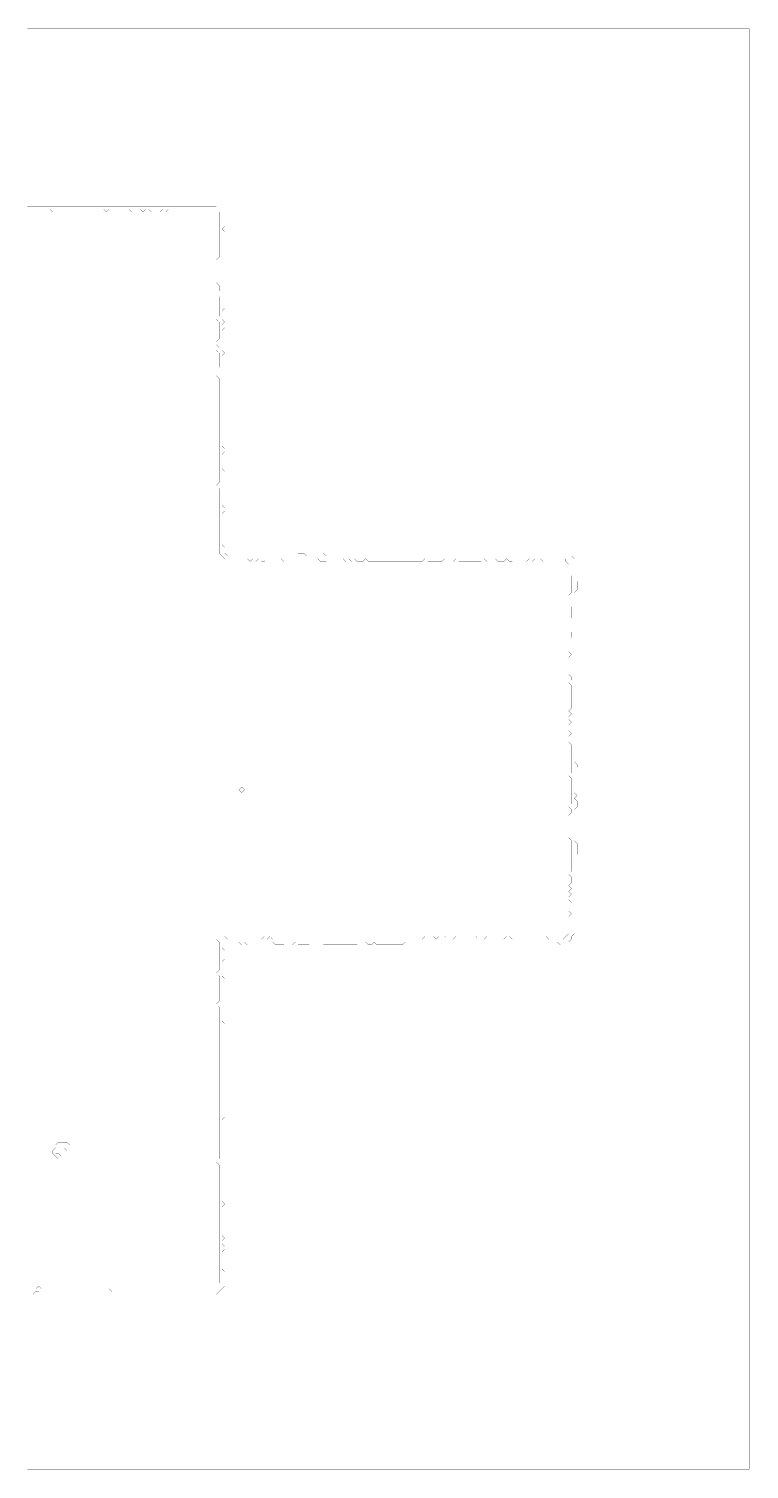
# Model space of a CAD drawing. Header units: metres. Extents: x 0 to 4912, y -4912 to 0.
# Drawn here: x 2456 to 4912, y -4912 to 0 of the extents above; entities that cross this region are included whole.
import ezdxf

# ---------------------------------------------------------------- set-up
doc = ezdxf.new("R2010")
doc.units = ezdxf.units.M
doc.layers.add('conductor', color=1, linetype='Continuous')
doc.layers.add('substrate', color=5, linetype='Continuous')

msp = doc.modelspace()

# ---------------------------------------------------------------- linework, layer by layer
at = {"layer": 'conductor', "const_width": 0.5}
msp.add_lwpolyline([(2450.9, -4296.3), (2460.5, -4296.3), (2470.1, -4296.3), (2479.7, -4296.3), (2489.3, -4286.7), (2498.9, -4296.3), (2508.6, -4296.3), (2518.2, -4296.3), (2527.8, -4296.3), (2537.4, -4296.3), (2547, -4296.3), (2556.6, -4296.3), (2566.2, -4296.3), (2575.8, -4296.3), (2585.4, -4296.3), (2595.1, -4296.3), (2604.7, -4296.3), (2614.3, -4296.3), (2623.9, -4296.3), (2633.5, -4296.3), (2643.1, -4296.3), (2652.7, -4296.3), (2662.3, -4296.3), (2671.9, -4296.3), (2681.6, -4296.3), (2691.2, -4296.3), (2700.8, -4296.3), (2710.4, -4296.3), (2720, -4296.3), (2729.6, -4296.3), (2739.2, -4305.9), (2748.8, -4296.3), (2758.5, -4296.3), (2768.1, -4296.3), (2777.7, -4296.3), (2787.3, -4296.3), (2796.9, -4296.3), (2806.5, -4296.3), (2816.1, -4296.3), (2825.7, -4296.3), (2835.3, -4296.3), (2845, -4296.3), (2854.6, -4296.3), (2864.2, -4296.3), (2873.8, -4296.3), (2883.4, -4296.3), (2893, -4296.3), (2902.6, -4296.3), (2912.2, -4296.3), (2921.8, -4296.3), (2931.5, -4296.3), (2941.1, -4296.3), (2950.7, -4296.3), (2960.3, -4296.3), (2969.9, -4296.3), (2979.5, -4296.3), (2989.1, -4296.3), (2998.7, -4296.3), (3008.3, -4296.3), (3018, -4296.3), (3027.6, -4296.3), (3037.2, -4296.3), (3046.8, -4296.3), (3056.4, -4296.3), (3066, -4296.3), (3075.6, -4296.3), (3085.2, -4296.3), (3094.8, -4296.3), (3094.8, -4286.7), (3104.5, -4277), (3104.5, -4267.4), (3104.5, -4257.8), (3104.5, -4248.2), (3104.5, -4238.6), (3104.5, -4229), (3104.5, -4219.4), (3104.5, -4209.8), (3104.5, -4200.2), (3104.5, -4190.5), (3104.5, -4180.9), (3104.5, -4171.3), (3104.5, -4161.7), (3104.5, -4152.1), (3104.5, -4142.5), (3104.5, -4132.9), (3104.5, -4123.3), (3104.5, -4113.6), (3104.5, -4104), (3104.5, -4094.4), (3104.5, -4084.8), (3104.5, -4075.2), (3104.5, -4065.6), (3104.5, -4056), (3104.5, -4046.4), (3104.5, -4036.8), (3104.5, -4027.1), (3104.5, -4017.5), (3104.5, -4007.9), (3104.5, -3998.3), (3104.5, -3988.7), (3104.5, -3979.1), (3104.5, -3969.5), (3104.5, -3959.9), (3104.5, -3950.3), (3104.5, -3940.6), (3104.5, -3931), (3104.5, -3921.4), (3104.5, -3911.8), (3104.5, -3902.2), (3104.5, -3892.6), (3104.5, -3883), (3104.5, -3873.4), (3094.8, -3863.8), (3104.5, -3854.1), (3104.5, -3844.5), (3104.5, -3834.9), (3104.5, -3825.3), (3104.5, -3815.7), (3104.5, -3806.1), (3104.5, -3796.5), (3104.5, -3786.9), (3104.5, -3777.3), (3104.5, -3767.6), (3104.5, -3758), (3104.5, -3748.4), (3104.5, -3738.8), (3104.5, -3729.2), (3104.5, -3719.6), (3104.5, -3710), (3104.5, -3700.4), (3104.5, -3690.8), (3104.5, -3681.1), (3104.5, -3671.5), (3104.5, -3661.9), (3104.5, -3652.3), (3104.5, -3642.7), (3104.5, -3633.1), (3104.5, -3623.5), (3104.5, -3613.9), (3104.5, -3604.2), (3104.5, -3594.6), (3104.5, -3585), (3104.5, -3575.4), (3104.5, -3565.8), (3104.5, -3556.2), (3104.5, -3546.6), (3104.5, -3537), (3104.5, -3527.4), (3104.5, -3517.7), (3104.5, -3508.1), (3104.5, -3498.5), (3104.5, -3488.9), (3104.5, -3479.3), (3104.5, -3469.7), (3104.5, -3460.1), (3104.5, -3450.5), (3104.5, -3440.9), (3104.5, -3431.2), (3104.5, -3421.6), (3104.5, -3412), (3104.5, -3402.4), (3104.5, -3392.8), (3104.5, -3383.2), (3104.5, -3373.6), (3104.5, -3364), (3104.5, -3354.4), (3104.5, -3344.7), (3104.5, -3335.1), (3094.8, -3325.5), (3104.5, -3315.9), (3104.5, -3306.3), (3104.5, -3296.7), (3104.5, -3287.1), (3104.5, -3277.5), (3104.5, -3267.9), (3104.5, -3258.2), (3104.5, -3248.6), (3104.5, -3239), (3104.5, -3229.4), (3094.8, -3219.8), (3104.5, -3210.2), (3104.5, -3200.6), (3104.5, -3191), (3104.5, -3181.3), (3104.5, -3171.7), (3104.5, -3162.1), (3104.5, -3152.5), (3104.5, -3142.9), (3104.5, -3133.3), (3104.5, -3123.7), (3104.5, -3114.1), (3094.8, -3104.5), (3104.5, -3094.8), (3114.1, -3094.8), (3123.7, -3094.8), (3133.3, -3104.5), (3142.9, -3104.5), (3152.5, -3104.5), (3162.1, -3104.5), (3171.7, -3104.5), (3181.3, -3104.5), (3191, -3104.5), (3200.6, -3104.5), (3210.2, -3104.5), (3219.8, -3104.5), (3229.4, -3104.5), (3239, -3104.5), (3248.6, -3104.5), (3258.2, -3094.8), (3267.9, -3104.5), (3277.5, -3094.8), (3287.1, -3104.5), (3296.7, -3104.5), (3306.3, -3104.5), (3315.9, -3104.5), (3325.5, -3104.5), (3335.1, -3104.5), (3344.7, -3104.5), (3354.4, -3104.5), (3364, -3104.5), (3373.6, -3104.5), (3383.2, -3104.5), (3392.8, -3104.5), (3402.4, -3104.5), (3412, -3104.5), (3421.6, -3104.5), (3431.2, -3104.5), (3440.9, -3104.5), (3450.5, -3104.5), (3460.1, -3104.5), (3469.7, -3104.5), (3479.3, -3104.5), (3488.9, -3104.5), (3498.5, -3104.5), (3508.1, -3104.5), (3517.7, -3104.5), (3527.4, -3104.5), (3537, -3104.5), (3546.6, -3104.5), (3556.2, -3104.5), (3565.8, -3104.5), (3575.4, -3104.5), (3585, -3104.5), (3594.6, -3104.5), (3604.2, -3104.5), (3613.9, -3104.5), (3623.5, -3104.5), (3633.1, -3104.5), (3642.7, -3104.5), (3652.3, -3104.5), (3661.9, -3104.5), (3671.5, -3104.5), (3681.1, -3104.5), (3690.8, -3104.5), (3700.4, -3104.5), (3710, -3104.5), (3719.6, -3104.5), (3729.2, -3104.5), (3738.8, -3104.5), (3748.4, -3104.5), (3758, -3104.5), (3767.6, -3104.5), (3777.3, -3104.5), (3786.9, -3104.5), (3796.5, -3104.5), (3806.1, -3094.8), (3815.7, -3094.8), (3825.3, -3094.8), (3834.9, -3094.8), (3844.5, -3104.5), (3854.1, -3094.8), (3863.8, -3094.8), (3873.4, -3094.8), (3883, -3104.5), (3892.6, -3104.5), (3902.2, -3104.5), (3911.8, -3094.8), (3921.4, -3104.5), (3931, -3104.5), (3940.6, -3094.8), (3950.3, -3094.8), (3959.9, -3094.8), (3969.5, -3094.8), (3979.1, -3094.8), (3988.7, -3104.5), (3998.3, -3104.5), (4007.9, -3104.5), (4017.5, -3094.8), (4027.1, -3104.5), (4036.8, -3104.5), (4046.4, -3104.5), (4056, -3104.5), (4065.6, -3104.5), (4075.2, -3104.5), (4084.8, -3094.8), (4094.4, -3094.8), (4104, -3104.5), (4113.6, -3104.5), (4123.3, -3104.5), (4132.9, -3094.8), (4142.5, -3094.8), (4152.1, -3094.8), (4161.7, -3094.8), (4171.3, -3094.8), (4180.9, -3094.8), (4190.5, -3094.8), (4200.2, -3094.8), (4209.8, -3094.8), (4219.4, -3094.8), (4229, -3104.5), (4238.6, -3094.8), (4248.2, -3094.8), (4257.8, -3104.5), (4267.4, -3104.5), (4277, -3104.5), (4286.7, -3094.8), (4296.3, -3085.2), (4296.3, -3075.6), (4296.3, -3066), (4296.3, -3056.4), (4305.9, -3046.8), (4296.3, -3037.2), (4296.3, -3027.6), (4305.9, -3018), (4296.3, -3008.3), (4296.3, -2998.7), (4296.3, -2989.1), (4305.9, -2979.5), (4296.3, -2969.9), (4296.3, -2960.3), (4305.9, -2950.7), (4296.3, -2941.1), (4305.9, -2931.5), (4296.3, -2921.8), (4305.9, -2912.2), (4305.9, -2902.6), (4305.9, -2893), (4296.3, -2883.4), (4305.9, -2873.8), (4305.9, -2864.2), (4305.9, -2854.6), (4305.9, -2845), (4305.9, -2835.3), (4305.9, -2825.7), (4305.9, -2816.1), (4305.9, -2806.5), (4305.9, -2796.9), (4305.9, -2787.3), (4305.9, -2777.7), (4305.9, -2768.1), (4296.3, -2758.5), (4305.9, -2748.8), (4296.3, -2739.2), (4296.3, -2729.6), (4296.3, -2720), (4296.3, -2710.4), (4296.3, -2700.8), (4296.3, -2691.2), (4296.3, -2681.6), (4305.9, -2671.9), (4305.9, -2662.3), (4296.3, -2652.7), (4305.9, -2643.1), (4305.9, -2633.5), (4305.9, -2623.9), (4305.9, -2614.3), (4305.9, -2604.7), (4305.9, -2595.1), (4305.9, -2585.4), (4305.9, -2575.8), (4305.9, -2566.2), (4305.9, -2556.6), (4296.3, -2547), (4305.9, -2537.4), (4305.9, -2527.8), (4305.9, -2518.2), (4305.9, -2508.6), (4305.9, -2498.9), (4305.9, -2489.3), (4305.9, -2479.7), (4305.9, -2470.1), (4305.9, -2460.5), (4305.9, -2450.9), (4305.9, -2441.3), (4296.3, -2431.7), (4296.3, -2422.1), (4296.3, -2412.4), (4305.9, -2402.8), (4296.3, -2393.2), (4296.3, -2383.6), (4296.3, -2374), (4305.9, -2364.4), (4296.3, -2354.8), (4296.3, -2345.2), (4305.9, -2335.6), (4296.3, -2325.9), (4305.9, -2316.3), (4305.9, -2306.7), (4305.9, -2297.1), (4305.9, -2287.5), (4305.9, -2277.9), (4305.9, -2268.3), (4305.9, -2258.7), (4305.9, -2249.1), (4305.9, -2239.4), (4296.3, -2229.8), (4305.9, -2220.2), (4305.9, -2210.6), (4296.3, -2201), (4296.3, -2191.4), (4296.3, -2181.8), (4296.3, -2172.2), (4296.3, -2162.5), (4296.3, -2152.9), (4296.3, -2143.3), (4305.9, -2133.7), (4296.3, -2124.1), (4296.3, -2114.5), (4296.3, -2104.9), (4305.9, -2095.3), (4296.3, -2085.7), (4305.9, -2076), (4305.9, -2066.4), (4305.9, -2056.8), (4296.3, -2047.2), (4296.3, -2037.6), (4296.3, -2028), (4296.3, -2018.4), (4305.9, -2008.8), (4305.9, -1999.2), (4305.9, -1989.5), (4305.9, -1979.9), (4305.9, -1970.3), (4296.3, -1960.7), (4296.3, -1951.1), (4296.3, -1941.5), (4296.3, -1931.9), (4305.9, -1922.3), (4305.9, -1912.7), (4305.9, -1903), (4305.9, -1893.4), (4305.9, -1883.8), (4305.9, -1874.2), (4305.9, -1864.6), (4296.3, -1855), (4305.9, -1845.4), (4296.3, -1835.8), (4296.3, -1826.2), (4286.7, -1816.5), (4286.7, -1806.9), (4277, -1806.9), (4267.4, -1806.9), (4257.8, -1806.9), (4248.2, -1806.9), (4238.6, -1806.9), (4229, -1806.9), (4219.4, -1806.9), (4209.8, -1816.5), (4200.2, -1806.9), (4190.5, -1806.9), (4180.9, -1806.9), (4171.3, -1816.5), (4161.7, -1806.9), (4152.1, -1816.5), (4142.5, -1806.9), (4132.9, -1806.9), (4123.3, -1806.9), (4113.6, -1806.9), (4104, -1816.5), (4094.4, -1816.5), (4084.8, -1806.9), (4075.2, -1816.5), (4065.6, -1816.5), (4056, -1816.5), (4046.4, -1806.9), (4036.8, -1806.9), (4027.1, -1806.9), (4017.5, -1816.5), (4007.9, -1806.9), (3998.3, -1816.5), (3988.7, -1816.5), (3979.1, -1816.5), (3969.5, -1816.5), (3959.9, -1816.5), (3950.3, -1816.5), (3940.6, -1816.5), (3931, -1816.5), (3921.4, -1816.5), (3911.8, -1806.9), (3902.2, -1816.5), (3892.6, -1806.9), (3883, -1806.9), (3873.4, -1806.9), (3863.8, -1816.5), (3854.1, -1816.5), (3844.5, -1816.5), (3834.9, -1816.5), (3825.3, -1816.5), (3815.7, -1816.5), (3806.1, -1806.9), (3796.5, -1816.5), (3786.9, -1816.5), (3777.3, -1816.5), (3767.6, -1816.5), (3758, -1816.5), (3748.4, -1816.5), (3738.8, -1816.5), (3729.2, -1816.5), (3719.6, -1816.5), (3710, -1816.5), (3700.4, -1816.5), (3690.8, -1816.5), (3681.1, -1816.5), (3671.5, -1816.5), (3661.9, -1816.5), (3652.3, -1816.5), (3642.7, -1816.5), (3633.1, -1816.5), (3623.5, -1816.5), (3613.9, -1816.5), (3604.2, -1806.9), (3594.6, -1816.5), (3585, -1816.5), (3575.4, -1816.5), (3565.8, -1806.9), (3556.2, -1816.5), (3546.6, -1806.9), (3537, -1816.5), (3527.4, -1806.9), (3517.7, -1806.9), (3508.1, -1806.9), (3498.5, -1806.9), (3488.9, -1806.9), (3479.3, -1806.9), (3469.7, -1816.5), (3460.1, -1816.5), (3450.5, -1816.5), (3440.9, -1806.9), (3431.2, -1806.9), (3421.6, -1806.9), (3412, -1806.9), (3402.4, -1806.9), (3392.8, -1806.9), (3383.2, -1806.9), (3373.6, -1806.9), (3364, -1806.9), (3354.4, -1806.9), (3344.7, -1806.9), (3335.1, -1806.9), (3325.5, -1816.5), (3315.9, -1806.9), (3306.3, -1806.9), (3296.7, -1806.9), (3287.1, -1806.9), (3277.5, -1806.9), (3267.9, -1806.9), (3258.2, -1816.5), (3248.6, -1816.5), (3239, -1806.9), (3229.4, -1816.5), (3219.8, -1806.9), (3210.2, -1816.5), (3200.6, -1806.9), (3191, -1806.9), (3181.3, -1806.9), (3171.7, -1806.9), (3162.1, -1806.9), (3152.5, -1806.9), (3142.9, -1806.9), (3133.3, -1806.9), (3123.7, -1806.9), (3114.1, -1797.3), (3104.5, -1787.7), (3104.5, -1778.1), (3104.5, -1768.5), (3104.5, -1758.9), (3104.5, -1749.3), (3104.5, -1739.7), (3104.5, -1730), (3104.5, -1720.4), (3104.5, -1710.8), (3104.5, -1701.2), (3104.5, -1691.6), (3104.5, -1682), (3104.5, -1672.4), (3104.5, -1662.8), (3104.5, -1653.1), (3104.5, -1643.5), (3104.5, -1633.9), (3104.5, -1624.3), (3104.5, -1614.7), (3104.5, -1605.1), (3104.5, -1595.5), (3104.5, -1585.9), (3104.5, -1576.3), (3104.5, -1566.6), (3094.8, -1557), (3104.5, -1547.4), (3104.5, -1537.8), (3104.5, -1528.2), (3104.5, -1518.6), (3104.5, -1509), (3104.5, -1499.4), (3104.5, -1489.8), (3104.5, -1480.1), (3104.5, -1470.5), (3104.5, -1460.9), (3104.5, -1451.3), (3104.5, -1441.7), (3104.5, -1432.1), (3104.5, -1422.5), (3104.5, -1412.9), (3104.5, -1403.3), (3104.5, -1393.6), (3104.5, -1384), (3104.5, -1374.4), (3104.5, -1364.8), (3104.5, -1355.2), (3104.5, -1345.6), (3104.5, -1336), (3104.5, -1326.4), (3104.5, -1316.8), (3104.5, -1307.1), (3104.5, -1297.5), (3104.5, -1287.9), (3104.5, -1278.3), (3104.5, -1268.7), (3104.5, -1259.1), (3104.5, -1249.5), (3104.5, -1239.9), (3104.5, -1230.2), (3104.5, -1220.6), (3104.5, -1211), (3104.5, -1201.4), (3104.5, -1191.8), (3094.8, -1182.2), (3094.8, -1172.6), (3094.8, -1163), (3104.5, -1153.4), (3104.5, -1143.7), (3104.5, -1134.1), (3104.5, -1124.5), (3104.5, -1114.9), (3104.5, -1105.3), (3094.8, -1095.7), (3104.5, -1086.1), (3094.8, -1076.5), (3094.8, -1066.9), (3104.5, -1057.2), (3104.5, -1047.6), (3104.5, -1038), (3104.5, -1028.4), (3104.5, -1018.8), (3104.5, -1009.2), (3104.5, -999.6), (3094.8, -990), (3104.5, -980.4), (3104.5, -970.7), (3104.5, -961.1), (3104.5, -951.5), (3104.5, -941.9), (3104.5, -932.3), (3104.5, -922.7), (3104.5, -913.1), (3094.8, -903.5), (3104.5, -893.9), (3104.5, -884.2), (3104.5, -874.6), (3094.8, -865), (3094.8, -855.4), (3094.8, -845.8), (3094.8, -836.2), (3094.8, -826.6), (3094.8, -817), (3094.8, -807.4), (3094.8, -797.7), (3094.8, -788.1), (3104.5, -778.5), (3104.5, -768.9), (3104.5, -759.3), (3104.5, -749.7), (3104.5, -740.1), (3104.5, -730.5), (3104.5, -720.8), (3104.5, -711.2), (3104.5, -701.6), (3104.5, -692), (3104.5, -682.4), (3104.5, -672.8), (3104.5, -663.2), (3104.5, -653.6), (3104.5, -644), (3104.5, -634.3), (3104.5, -624.7), (3094.8, -624.7), (3085.2, -624.7), (3075.6, -624.7), (3066, -624.7), (3056.4, -624.7), (3046.8, -624.7), (3037.2, -624.7), (3027.6, -624.7), (3018, -624.7), (3008.3, -624.7), (2998.7, -624.7), (2989.1, -624.7), (2979.5, -624.7), (2969.9, -624.7), (2960.3, -624.7), (2950.7, -624.7), (2941.1, -624.7), (2931.5, -615.1), (2921.8, -624.7), (2912.2, -615.1), (2902.6, -624.7), (2893, -624.7), (2883.4, -624.7), (2873.8, -624.7), (2864.2, -615.1), (2854.6, -615.1), (2845, -624.7), (2835.3, -615.1), (2825.7, -615.1), (2816.1, -615.1), (2806.5, -624.7), (2796.9, -615.1), (2787.3, -615.1), (2777.7, -615.1), (2768.1, -615.1), (2758.5, -615.1), (2748.8, -615.1), (2739.2, -615.1), (2729.6, -615.1), (2720, -624.7), (2710.4, -615.1), (2700.8, -615.1), (2691.2, -615.1), (2681.6, -615.1), (2671.9, -615.1), (2662.3, -615.1), (2652.7, -615.1), (2643.1, -615.1), (2633.5, -615.1), (2623.9, -615.1), (2614.3, -615.1), (2604.7, -615.1), (2595.1, -615.1), (2585.4, -615.1), (2575.8, -615.1), (2566.2, -615.1), (2556.6, -615.1), (2547, -615.1), (2537.4, -624.7), (2527.8, -615.1), (2518.2, -615.1), (2508.6, -615.1), (2498.9, -615.1), (2489.3, -615.1), (2479.7, -615.1), (2470.1, -615.1), (2460.5, -615.1), (2450.9, -615.1)], dxfattribs=at)
for points in [[(3171.7, -2595.1), (3181.3, -2585.4), (3191, -2595.1), (3181.3, -2604.7)], [(2547, -3806.1), (2556.6, -3796.5), (2566.2, -3796.5), (2575.8, -3796.5), (2585.4, -3796.5), (2595.1, -3806.1), (2595.1, -3815.7), (2595.1, -3825.3), (2595.1, -3834.9), (2585.4, -3844.5), (2575.8, -3854.1), (2566.2, -3854.1), (2556.6, -3854.1), (2547, -3844.5), (2537.4, -3834.9), (2537.4, -3825.3), (2547, -3815.7)]]:
    msp.add_lwpolyline(points, close=True, dxfattribs=at)
at = {"layer": 'substrate', "const_width": 0.5}
for points in [[(2450.9, -4911.4), (2460.5, -4911.4), (2470.1, -4911.4), (2479.7, -4911.4), (2489.3, -4911.4), (2498.9, -4911.4), (2508.6, -4911.4), (2518.2, -4911.4), (2527.8, -4911.4), (2537.4, -4911.4), (2547, -4911.4), (2556.6, -4911.4), (2566.2, -4911.4), (2575.8, -4911.4), (2585.4, -4911.4), (2595.1, -4911.4), (2604.7, -4911.4), (2614.3, -4911.4), (2623.9, -4911.4), (2633.5, -4911.4), (2643.1, -4911.4), (2652.7, -4911.4), (2662.3, -4911.4), (2671.9, -4911.4), (2681.6, -4911.4), (2691.2, -4911.4), (2700.8, -4911.4), (2710.4, -4911.4), (2720, -4911.4), (2729.6, -4911.4), (2739.2, -4911.4), (2748.8, -4911.4), (2758.5, -4911.4), (2768.1, -4911.4), (2777.7, -4911.4), (2787.3, -4911.4), (2796.9, -4911.4), (2806.5, -4911.4), (2816.1, -4911.4), (2825.7, -4911.4), (2835.3, -4911.4), (2845, -4911.4), (2854.6, -4911.4), (2864.2, -4911.4), (2873.8, -4911.4), (2883.4, -4911.4), (2893, -4911.4), (2902.6, -4911.4), (2912.2, -4911.4), (2921.8, -4911.4), (2931.5, -4911.4), (2941.1, -4911.4), (2950.7, -4911.4), (2960.3, -4911.4), (2969.9, -4911.4), (2979.5, -4911.4), (2989.1, -4911.4), (2998.7, -4911.4), (3008.3, -4911.4), (3018, -4911.4), (3027.6, -4911.4), (3037.2, -4911.4), (3046.8, -4911.4), (3056.4, -4911.4), (3066, -4911.4), (3075.6, -4911.4), (3085.2, -4911.4), (3094.8, -4911.4), (3104.5, -4911.4), (3114.1, -4911.4), (3123.7, -4911.4), (3133.3, -4911.4), (3142.9, -4911.4), (3152.5, -4911.4), (3162.1, -4911.4), (3171.7, -4911.4), (3181.3, -4911.4), (3191, -4911.4), (3200.6, -4911.4), (3210.2, -4911.4), (3219.8, -4911.4), (3229.4, -4911.4), (3239, -4911.4), (3248.6, -4911.4), (3258.2, -4911.4), (3267.9, -4911.4), (3277.5, -4911.4), (3287.1, -4911.4), (3296.7, -4911.4), (3306.3, -4911.4), (3315.9, -4911.4), (3325.5, -4911.4), (3335.1, -4911.4), (3344.7, -4911.4), (3354.4, -4911.4), (3364, -4911.4), (3373.6, -4911.4), (3383.2, -4911.4), (3392.8, -4911.4), (3402.4, -4911.4), (3412, -4911.4), (3421.6, -4911.4), (3431.2, -4911.4), (3440.9, -4911.4), (3450.5, -4911.4), (3460.1, -4911.4), (3469.7, -4911.4), (3479.3, -4911.4), (3488.9, -4911.4), (3498.5, -4911.4), (3508.1, -4911.4), (3517.7, -4911.4), (3527.4, -4911.4), (3537, -4911.4), (3546.6, -4911.4), (3556.2, -4911.4), (3565.8, -4911.4), (3575.4, -4911.4), (3585, -4911.4), (3594.6, -4911.4), (3604.2, -4911.4), (3613.9, -4911.4), (3623.5, -4911.4), (3633.1, -4911.4), (3642.7, -4911.4), (3652.3, -4911.4), (3661.9, -4911.4), (3671.5, -4911.4), (3681.1, -4911.4), (3690.8, -4911.4), (3700.4, -4911.4), (3710, -4911.4), (3719.6, -4911.4), (3729.2, -4911.4), (3738.8, -4911.4), (3748.4, -4911.4), (3758, -4911.4), (3767.6, -4911.4), (3777.3, -4911.4), (3786.9, -4911.4), (3796.5, -4911.4), (3806.1, -4911.4), (3815.7, -4911.4), (3825.3, -4911.4), (3834.9, -4911.4), (3844.5, -4911.4), (3854.1, -4911.4), (3863.8, -4911.4), (3873.4, -4911.4), (3883, -4911.4), (3892.6, -4911.4), (3902.2, -4911.4), (3911.8, -4911.4), (3921.4, -4911.4), (3931, -4911.4), (3940.6, -4911.4), (3950.3, -4911.4), (3959.9, -4911.4), (3969.5, -4911.4), (3979.1, -4911.4), (3988.7, -4911.4), (3998.3, -4911.4), (4007.9, -4911.4), (4017.5, -4911.4), (4027.1, -4911.4), (4036.8, -4911.4), (4046.4, -4911.4), (4056, -4911.4), (4065.6, -4911.4), (4075.2, -4911.4), (4084.8, -4911.4), (4094.4, -4911.4), (4104, -4911.4), (4113.6, -4911.4), (4123.3, -4911.4), (4132.9, -4911.4), (4142.5, -4911.4), (4152.1, -4911.4), (4161.7, -4911.4), (4171.3, -4911.4), (4180.9, -4911.4), (4190.5, -4911.4), (4200.2, -4911.4), (4209.8, -4911.4), (4219.4, -4911.4), (4229, -4911.4), (4238.6, -4911.4), (4248.2, -4911.4), (4257.8, -4911.4), (4267.4, -4911.4), (4277, -4911.4), (4286.7, -4911.4), (4296.3, -4911.4), (4305.9, -4911.4), (4315.5, -4911.4), (4325.1, -4911.4), (4334.7, -4911.4), (4344.3, -4911.4), (4353.9, -4911.4), (4363.5, -4911.4), (4373.2, -4911.4), (4382.8, -4911.4), (4392.4, -4911.4), (4402, -4911.4), (4411.6, -4911.4), (4421.2, -4911.4), (4430.8, -4911.4), (4440.4, -4911.4), (4450, -4911.4), (4459.7, -4911.4), (4469.3, -4911.4), (4478.9, -4911.4), (4488.5, -4911.4), (4498.1, -4911.4), (4507.7, -4911.4), (4517.3, -4911.4), (4526.9, -4911.4), (4536.5, -4911.4), (4546.2, -4911.4), (4555.8, -4911.4), (4565.4, -4911.4), (4575, -4911.4), (4584.6, -4911.4), (4594.2, -4911.4), (4603.8, -4911.4), (4613.4, -4911.4), (4623, -4911.4), (4632.7, -4911.4), (4642.3, -4911.4), (4651.9, -4911.4), (4661.5, -4911.4), (4671.1, -4911.4), (4680.7, -4911.4), (4690.3, -4911.4), (4699.9, -4911.4), (4709.6, -4911.4), (4719.2, -4911.4), (4728.8, -4911.4), (4738.4, -4911.4), (4748, -4911.4), (4757.6, -4911.4), (4767.2, -4911.4), (4776.8, -4911.4), (4786.4, -4911.4), (4796.1, -4911.4), (4805.7, -4911.4), (4815.3, -4911.4), (4824.9, -4911.4), (4834.5, -4911.4), (4844.1, -4911.4), (4853.7, -4911.4), (4863.3, -4911.4), (4872.9, -4911.4), (4882.6, -4911.4), (4892.2, -4911.4), (4901.8, -4911.4), (4911.4, -4911.4), (4911.4, -4901.8), (4911.4, -4892.2), (4911.4, -4882.6), (4911.4, -4872.9), (4911.4, -4863.3), (4911.4, -4853.7), (4911.4, -4844.1), (4911.4, -4834.5), (4911.4, -4824.9), (4911.4, -4815.3), (4911.4, -4805.7), (4911.4, -4796.1), (4911.4, -4786.4), (4911.4, -4776.8), (4911.4, -4767.2), (4911.4, -4757.6), (4911.4, -4748), (4911.4, -4738.4), (4911.4, -4728.8), (4911.4, -4719.2), (4911.4, -4709.6), (4911.4, -4699.9), (4911.4, -4690.3), (4911.4, -4680.7), (4911.4, -4671.1), (4911.4, -4661.5), (4911.4, -4651.9), (4911.4, -4642.3), (4911.4, -4632.7), (4911.4, -4623), (4911.4, -4613.4), (4911.4, -4603.8), (4911.4, -4594.2), (4911.4, -4584.6), (4911.4, -4575), (4911.4, -4565.4), (4911.4, -4555.8), (4911.4, -4546.2), (4911.4, -4536.5), (4911.4, -4526.9), (4911.4, -4517.3), (4911.4, -4507.7), (4911.4, -4498.1), (4911.4, -4488.5), (4911.4, -4478.9), (4911.4, -4469.3), (4911.4, -4459.7), (4911.4, -4450), (4911.4, -4440.4), (4911.4, -4430.8), (4911.4, -4421.2), (4911.4, -4411.6), (4911.4, -4402), (4911.4, -4392.4), (4911.4, -4382.8), (4911.4, -4373.2), (4911.4, -4363.5), (4911.4, -4353.9), (4911.4, -4344.3), (4911.4, -4334.7), (4911.4, -4325.1), (4911.4, -4315.5), (4911.4, -4305.9), (4911.4, -4296.3), (4911.4, -4286.7), (4911.4, -4277), (4911.4, -4267.4), (4911.4, -4257.8), (4911.4, -4248.2), (4911.4, -4238.6), (4911.4, -4229), (4911.4, -4219.4), (4911.4, -4209.8), (4911.4, -4200.2), (4911.4, -4190.5), (4911.4, -4180.9), (4911.4, -4171.3), (4911.4, -4161.7), (4911.4, -4152.1), (4911.4, -4142.5), (4911.4, -4132.9), (4911.4, -4123.3), (4911.4, -4113.6), (4911.4, -4104), (4911.4, -4094.4), (4911.4, -4084.8), (4911.4, -4075.2), (4911.4, -4065.6), (4911.4, -4056), (4911.4, -4046.4), (4911.4, -4036.8), (4911.4, -4027.1), (4911.4, -4017.5), (4911.4, -4007.9), (4911.4, -3998.3), (4911.4, -3988.7), (4911.4, -3979.1), (4911.4, -3969.5), (4911.4, -3959.9), (4911.4, -3950.3), (4911.4, -3940.6), (4911.4, -3931), (4911.4, -3921.4), (4911.4, -3911.8), (4911.4, -3902.2), (4911.4, -3892.6), (4911.4, -3883), (4911.4, -3873.4), (4911.4, -3863.8), (4911.4, -3854.1), (4911.4, -3844.5), (4911.4, -3834.9), (4911.4, -3825.3), (4911.4, -3815.7), (4911.4, -3806.1), (4911.4, -3796.5), (4911.4, -3786.9), (4911.4, -3777.3), (4911.4, -3767.6), (4911.4, -3758), (4911.4, -3748.4), (4911.4, -3738.8), (4911.4, -3729.2), (4911.4, -3719.6), (4911.4, -3710), (4911.4, -3700.4), (4911.4, -3690.8), (4911.4, -3681.1), (4911.4, -3671.5), (4911.4, -3661.9), (4911.4, -3652.3), (4911.4, -3642.7), (4911.4, -3633.1), (4911.4, -3623.5), (4911.4, -3613.9), (4911.4, -3604.2), (4911.4, -3594.6), (4911.4, -3585), (4911.4, -3575.4), (4911.4, -3565.8), (4911.4, -3556.2), (4911.4, -3546.6), (4911.4, -3537), (4911.4, -3527.4), (4911.4, -3517.7), (4911.4, -3508.1), (4911.4, -3498.5), (4911.4, -3488.9), (4911.4, -3479.3), (4911.4, -3469.7), (4911.4, -3460.1), (4911.4, -3450.5), (4911.4, -3440.9), (4911.4, -3431.2), (4911.4, -3421.6), (4911.4, -3412), (4911.4, -3402.4), (4911.4, -3392.8), (4911.4, -3383.2), (4911.4, -3373.6), (4911.4, -3364), (4911.4, -3354.4), (4911.4, -3344.7), (4911.4, -3335.1), (4911.4, -3325.5), (4911.4, -3315.9), (4911.4, -3306.3), (4911.4, -3296.7), (4911.4, -3287.1), (4911.4, -3277.5), (4911.4, -3267.9), (4911.4, -3258.2), (4911.4, -3248.6), (4911.4, -3239), (4911.4, -3229.4), (4911.4, -3219.8), (4911.4, -3210.2), (4911.4, -3200.6), (4911.4, -3191), (4911.4, -3181.3), (4911.4, -3171.7), (4911.4, -3162.1), (4911.4, -3152.5), (4911.4, -3142.9), (4911.4, -3133.3), (4911.4, -3123.7), (4911.4, -3114.1), (4911.4, -3104.5), (4911.4, -3094.8), (4911.4, -3085.2), (4911.4, -3075.6), (4911.4, -3066), (4911.4, -3056.4), (4911.4, -3046.8), (4911.4, -3037.2), (4911.4, -3027.6), (4911.4, -3018), (4911.4, -3008.3), (4911.4, -2998.7), (4911.4, -2989.1), (4911.4, -2979.5), (4911.4, -2969.9), (4911.4, -2960.3), (4911.4, -2950.7), (4911.4, -2941.1), (4911.4, -2931.5), (4911.4, -2921.8), (4911.4, -2912.2), (4911.4, -2902.6), (4911.4, -2893), (4911.4, -2883.4), (4911.4, -2873.8), (4911.4, -2864.2), (4911.4, -2854.6), (4911.4, -2845), (4911.4, -2835.3), (4911.4, -2825.7), (4911.4, -2816.1), (4911.4, -2806.5), (4911.4, -2796.9), (4911.4, -2787.3), (4911.4, -2777.7), (4911.4, -2768.1), (4911.4, -2758.5), (4911.4, -2748.8), (4911.4, -2739.2), (4911.4, -2729.6), (4911.4, -2720), (4911.4, -2710.4), (4911.4, -2700.8), (4911.4, -2691.2), (4911.4, -2681.6), (4911.4, -2671.9), (4911.4, -2662.3), (4911.4, -2652.7), (4911.4, -2643.1), (4911.4, -2633.5), (4911.4, -2623.9), (4911.4, -2614.3), (4911.4, -2604.7), (4911.4, -2595.1), (4911.4, -2585.4), (4911.4, -2575.8), (4911.4, -2566.2), (4911.4, -2556.6), (4911.4, -2547), (4911.4, -2537.4), (4911.4, -2527.8), (4911.4, -2518.2), (4911.4, -2508.6), (4911.4, -2498.9), (4911.4, -2489.3), (4911.4, -2479.7), (4911.4, -2470.1), (4911.4, -2460.5), (4911.4, -2450.9), (4911.4, -2441.3), (4911.4, -2431.7), (4911.4, -2422.1), (4911.4, -2412.4), (4911.4, -2402.8), (4911.4, -2393.2), (4911.4, -2383.6), (4911.4, -2374), (4911.4, -2364.4), (4911.4, -2354.8), (4911.4, -2345.2), (4911.4, -2335.6), (4911.4, -2325.9), (4911.4, -2316.3), (4911.4, -2306.7), (4911.4, -2297.1), (4911.4, -2287.5), (4911.4, -2277.9), (4911.4, -2268.3), (4911.4, -2258.7), (4911.4, -2249.1), (4911.4, -2239.4), (4911.4, -2229.8), (4911.4, -2220.2), (4911.4, -2210.6), (4911.4, -2201), (4911.4, -2191.4), (4911.4, -2181.8), (4911.4, -2172.2), (4911.4, -2162.5), (4911.4, -2152.9), (4911.4, -2143.3), (4911.4, -2133.7), (4911.4, -2124.1), (4911.4, -2114.5), (4911.4, -2104.9), (4911.4, -2095.3), (4911.4, -2085.7), (4911.4, -2076), (4911.4, -2066.4), (4911.4, -2056.8), (4911.4, -2047.2), (4911.4, -2037.6), (4911.4, -2028), (4911.4, -2018.4), (4911.4, -2008.8), (4911.4, -1999.2), (4911.4, -1989.5), (4911.4, -1979.9), (4911.4, -1970.3), (4911.4, -1960.7), (4911.4, -1951.1), (4911.4, -1941.5), (4911.4, -1931.9), (4911.4, -1922.3), (4911.4, -1912.7), (4911.4, -1903), (4911.4, -1893.4), (4911.4, -1883.8), (4911.4, -1874.2), (4911.4, -1864.6), (4911.4, -1855), (4911.4, -1845.4), (4911.4, -1835.8), (4911.4, -1826.2), (4911.4, -1816.5), (4911.4, -1806.9), (4911.4, -1797.3), (4911.4, -1787.7), (4911.4, -1778.1), (4911.4, -1768.5), (4911.4, -1758.9), (4911.4, -1749.3), (4911.4, -1739.7), (4911.4, -1730), (4911.4, -1720.4), (4911.4, -1710.8), (4911.4, -1701.2), (4911.4, -1691.6), (4911.4, -1682), (4911.4, -1672.4), (4911.4, -1662.8), (4911.4, -1653.1), (4911.4, -1643.5), (4911.4, -1633.9), (4911.4, -1624.3), (4911.4, -1614.7), (4911.4, -1605.1), (4911.4, -1595.5), (4911.4, -1585.9), (4911.4, -1576.3), (4911.4, -1566.6), (4911.4, -1557), (4911.4, -1547.4), (4911.4, -1537.8), (4911.4, -1528.2), (4911.4, -1518.6), (4911.4, -1509), (4911.4, -1499.4), (4911.4, -1489.8), (4911.4, -1480.1), (4911.4, -1470.5), (4911.4, -1460.9), (4911.4, -1451.3), (4911.4, -1441.7), (4911.4, -1432.1), (4911.4, -1422.5), (4911.4, -1412.9), (4911.4, -1403.3), (4911.4, -1393.6), (4911.4, -1384), (4911.4, -1374.4), (4911.4, -1364.8), (4911.4, -1355.2), (4911.4, -1345.6), (4911.4, -1336), (4911.4, -1326.4), (4911.4, -1316.8), (4911.4, -1307.1), (4911.4, -1297.5), (4911.4, -1287.9), (4911.4, -1278.3), (4911.4, -1268.7), (4911.4, -1259.1), (4911.4, -1249.5), (4911.4, -1239.9), (4911.4, -1230.2), (4911.4, -1220.6), (4911.4, -1211), (4911.4, -1201.4), (4911.4, -1191.8), (4911.4, -1182.2), (4911.4, -1172.6), (4911.4, -1163), (4911.4, -1153.4), (4911.4, -1143.7), (4911.4, -1134.1), (4911.4, -1124.5), (4911.4, -1114.9), (4911.4, -1105.3), (4911.4, -1095.7), (4911.4, -1086.1), (4911.4, -1076.5), (4911.4, -1066.9), (4911.4, -1057.2), (4911.4, -1047.6), (4911.4, -1038), (4911.4, -1028.4), (4911.4, -1018.8), (4911.4, -1009.2), (4911.4, -999.6), (4911.4, -990), (4911.4, -980.4), (4911.4, -970.7), (4911.4, -961.1), (4911.4, -951.5), (4911.4, -941.9), (4911.4, -932.3), (4911.4, -922.7), (4911.4, -913.1), (4911.4, -903.5), (4911.4, -893.9), (4911.4, -884.2), (4911.4, -874.6), (4911.4, -865), (4911.4, -855.4), (4911.4, -845.8), (4911.4, -836.2), (4911.4, -826.6), (4911.4, -817), (4911.4, -807.4), (4911.4, -797.7), (4911.4, -788.1), (4911.4, -778.5), (4911.4, -768.9), (4911.4, -759.3), (4911.4, -749.7), (4911.4, -740.1), (4911.4, -730.5), (4911.4, -720.8), (4911.4, -711.2), (4911.4, -701.6), (4911.4, -692), (4911.4, -682.4), (4911.4, -672.8), (4911.4, -663.2), (4911.4, -653.6), (4911.4, -644), (4911.4, -634.3), (4911.4, -624.7), (4911.4, -615.1), (4911.4, -605.5), (4911.4, -595.9), (4911.4, -586.3), (4911.4, -576.7), (4911.4, -567.1), (4911.4, -557.5), (4911.4, -547.8), (4911.4, -538.2), (4911.4, -528.6), (4911.4, -519), (4911.4, -509.4), (4911.4, -499.8), (4911.4, -490.2), (4911.4, -480.6), (4911.4, -471), (4911.4, -461.3), (4911.4, -451.7), (4911.4, -442.1), (4911.4, -432.5), (4911.4, -422.9), (4911.4, -413.3), (4911.4, -403.7), (4911.4, -394.1), (4911.4, -384.5), (4911.4, -374.8), (4911.4, -365.2), (4911.4, -355.6), (4911.4, -346), (4911.4, -336.4), (4911.4, -326.8), (4911.4, -317.2), (4911.4, -307.6), (4911.4, -298), (4911.4, -288.3), (4911.4, -278.7), (4911.4, -269.1), (4911.4, -259.5), (4911.4, -249.9), (4911.4, -240.3), (4911.4, -230.7), (4911.4, -221.1), (4911.4, -211.4), (4911.4, -201.8), (4911.4, -192.2), (4911.4, -182.6), (4911.4, -173), (4911.4, -163.4), (4911.4, -153.8), (4911.4, -144.2), (4911.4, -134.6), (4911.4, -124.9), (4911.4, -115.3), (4911.4, -105.7), (4911.4, -96.1), (4911.4, -86.5), (4911.4, -76.9), (4911.4, -67.3), (4911.4, -57.7), (4911.4, -48.1), (4911.4, -38.4), (4911.4, -28.8), (4911.4, -19.2), (4911.4, -9.6), (4911.4, 0), (4901.8, 0), (4892.2, 0), (4882.6, 0), (4872.9, 0), (4863.3, 0), (4853.7, 0), (4844.1, 0), (4834.5, 0), (4824.9, 0), (4815.3, 0), (4805.7, 0), (4796.1, 0), (4786.4, 0), (4776.8, 0), (4767.2, 0), (4757.6, 0), (4748, 0), (4738.4, 0), (4728.8, 0), (4719.2, 0), (4709.6, 0), (4699.9, 0), (4690.3, 0), (4680.7, 0), (4671.1, 0), (4661.5, 0), (4651.9, 0), (4642.3, 0), (4632.7, 0), (4623, 0), (4613.4, 0), (4603.8, 0), (4594.2, 0), (4584.6, 0), (4575, 0), (4565.4, 0), (4555.8, 0), (4546.2, 0), (4536.5, 0), (4526.9, 0), (4517.3, 0), (4507.7, 0), (4498.1, 0), (4488.5, 0), (4478.9, 0), (4469.3, 0), (4459.7, 0), (4450, 0), (4440.4, 0), (4430.8, 0), (4421.2, 0), (4411.6, 0), (4402, 0), (4392.4, 0), (4382.8, 0), (4373.2, 0), (4363.5, 0), (4353.9, 0), (4344.3, 0), (4334.7, 0), (4325.1, 0), (4315.5, 0), (4305.9, 0), (4296.3, 0), (4286.7, 0), (4277, 0), (4267.4, 0), (4257.8, 0), (4248.2, 0), (4238.6, 0), (4229, 0), (4219.4, 0), (4209.8, 0), (4200.2, 0), (4190.5, 0), (4180.9, 0), (4171.3, 0), (4161.7, 0), (4152.1, 0), (4142.5, 0), (4132.9, 0), (4123.3, 0), (4113.6, 0), (4104, 0), (4094.4, 0), (4084.8, 0), (4075.2, 0), (4065.6, 0), (4056, 0), (4046.4, 0), (4036.8, 0), (4027.1, 0), (4017.5, 0), (4007.9, 0), (3998.3, 0), (3988.7, 0), (3979.1, 0), (3969.5, 0), (3959.9, 0), (3950.3, 0), (3940.6, 0), (3931, 0), (3921.4, 0), (3911.8, 0), (3902.2, 0), (3892.6, 0), (3883, 0), (3873.4, 0), (3863.8, 0), (3854.1, 0), (3844.5, 0), (3834.9, 0), (3825.3, 0), (3815.7, 0), (3806.1, 0), (3796.5, 0), (3786.9, 0), (3777.3, 0), (3767.6, 0), (3758, 0), (3748.4, 0), (3738.8, 0), (3729.2, 0), (3719.6, 0), (3710, 0), (3700.4, 0), (3690.8, 0), (3681.1, 0), (3671.5, 0), (3661.9, 0), (3652.3, 0), (3642.7, 0), (3633.1, 0), (3623.5, 0), (3613.9, 0), (3604.2, 0), (3594.6, 0), (3585, 0), (3575.4, 0), (3565.8, 0), (3556.2, 0), (3546.6, 0), (3537, 0), (3527.4, 0), (3517.7, 0), (3508.1, 0), (3498.5, 0), (3488.9, 0), (3479.3, 0), (3469.7, 0), (3460.1, 0), (3450.5, 0), (3440.9, 0), (3431.2, 0), (3421.6, 0), (3412, 0), (3402.4, 0), (3392.8, 0), (3383.2, 0), (3373.6, 0), (3364, 0), (3354.4, 0), (3344.7, 0), (3335.1, 0), (3325.5, 0), (3315.9, 0), (3306.3, 0), (3296.7, 0), (3287.1, 0), (3277.5, 0), (3267.9, 0), (3258.2, 0), (3248.6, 0), (3239, 0), (3229.4, 0), (3219.8, 0), (3210.2, 0), (3200.6, 0), (3191, 0), (3181.3, 0), (3171.7, 0), (3162.1, 0), (3152.5, 0), (3142.9, 0), (3133.3, 0), (3123.7, 0), (3114.1, 0), (3104.5, 0), (3094.8, 0), (3085.2, 0), (3075.6, 0), (3066, 0), (3056.4, 0), (3046.8, 0), (3037.2, 0), (3027.6, 0), (3018, 0), (3008.3, 0), (2998.7, 0), (2989.1, 0), (2979.5, 0), (2969.9, 0), (2960.3, 0), (2950.7, 0), (2941.1, 0), (2931.5, 0), (2921.8, 0), (2912.2, 0), (2902.6, 0), (2893, 0), (2883.4, 0), (2873.8, 0), (2864.2, 0), (2854.6, 0), (2845, 0), (2835.3, 0), (2825.7, 0), (2816.1, 0), (2806.5, 0), (2796.9, 0), (2787.3, 0), (2777.7, 0), (2768.1, 0), (2758.5, 0), (2748.8, 0), (2739.2, 0), (2729.6, 0), (2720, 0), (2710.4, 0), (2700.8, 0), (2691.2, 0), (2681.6, 0), (2671.9, 0), (2662.3, 0), (2652.7, 0), (2643.1, 0), (2633.5, 0), (2623.9, 0), (2614.3, 0), (2604.7, 0), (2595.1, 0), (2585.4, 0), (2575.8, 0), (2566.2, 0), (2556.6, 0), (2547, 0), (2537.4, 0), (2527.8, 0), (2518.2, 0), (2508.6, 0), (2498.9, 0), (2489.3, 0), (2479.7, 0), (2470.1, 0), (2460.5, 0), (2450.9, 0)], [(2450.9, -605.5), (2460.5, -605.5), (2470.1, -605.5), (2479.7, -605.5), (2489.3, -605.5), (2498.9, -605.5), (2508.6, -605.5), (2518.2, -605.5), (2527.8, -605.5), (2537.4, -605.5), (2547, -605.5), (2556.6, -605.5), (2566.2, -605.5), (2575.8, -605.5), (2585.4, -605.5), (2595.1, -605.5), (2604.7, -605.5), (2614.3, -605.5), (2623.9, -605.5), (2633.5, -605.5), (2643.1, -605.5), (2652.7, -605.5), (2662.3, -605.5), (2671.9, -605.5), (2681.6, -605.5), (2691.2, -605.5), (2700.8, -605.5), (2710.4, -605.5), (2720, -605.5), (2729.6, -605.5), (2739.2, -605.5), (2748.8, -605.5), (2758.5, -605.5), (2768.1, -605.5), (2777.7, -605.5), (2787.3, -605.5), (2796.9, -605.5), (2806.5, -605.5), (2816.1, -605.5), (2825.7, -605.5), (2835.3, -605.5), (2845, -605.5), (2854.6, -605.5), (2864.2, -605.5), (2873.8, -605.5), (2883.4, -605.5), (2893, -605.5), (2902.6, -605.5), (2912.2, -605.5), (2921.8, -605.5), (2931.5, -605.5), (2941.1, -605.5), (2950.7, -605.5), (2960.3, -605.5), (2969.9, -605.5), (2979.5, -605.5), (2989.1, -605.5), (2998.7, -605.5), (3008.3, -605.5), (3018, -605.5), (3027.6, -605.5), (3037.2, -605.5), (3046.8, -605.5), (3056.4, -605.5), (3066, -605.5), (3075.6, -605.5), (3085.2, -605.5), (3094.8, -605.5), (3104.5, -615.1), (3114.1, -624.7), (3123.7, -634.3), (3123.7, -644), (3123.7, -653.6), (3123.7, -663.2), (3123.7, -672.8), (3114.1, -682.4), (3123.7, -692), (3114.1, -701.6), (3114.1, -711.2), (3114.1, -720.8), (3114.1, -730.5), (3114.1, -740.1), (3114.1, -749.7), (3114.1, -759.3), (3114.1, -768.9), (3114.1, -778.5), (3114.1, -788.1), (3114.1, -797.7), (3114.1, -807.4), (3114.1, -817), (3114.1, -826.6), (3114.1, -836.2), (3114.1, -845.8), (3114.1, -855.4), (3114.1, -865), (3114.1, -874.6), (3114.1, -884.2), (3114.1, -893.9), (3114.1, -903.5), (3114.1, -913.1), (3114.1, -922.7), (3123.7, -932.3), (3123.7, -941.9), (3123.7, -951.5), (3114.1, -961.1), (3114.1, -970.7), (3114.1, -980.4), (3114.1, -990), (3123.7, -999.6), (3114.1, -1009.2), (3123.7, -1018.8), (3114.1, -1028.4), (3114.1, -1038), (3114.1, -1047.6), (3114.1, -1057.2), (3114.1, -1066.9), (3114.1, -1076.5), (3114.1, -1086.1), (3114.1, -1095.7), (3123.7, -1105.3), (3114.1, -1114.9), (3114.1, -1124.5), (3114.1, -1134.1), (3114.1, -1143.7), (3114.1, -1153.4), (3114.1, -1163), (3114.1, -1172.6), (3114.1, -1182.2), (3114.1, -1191.8), (3114.1, -1201.4), (3114.1, -1211), (3114.1, -1220.6), (3114.1, -1230.2), (3114.1, -1239.9), (3114.1, -1249.5), (3114.1, -1259.1), (3114.1, -1268.7), (3114.1, -1278.3), (3114.1, -1287.9), (3114.1, -1297.5), (3114.1, -1307.1), (3114.1, -1316.8), (3114.1, -1326.4), (3114.1, -1336), (3114.1, -1345.6), (3114.1, -1355.2), (3114.1, -1364.8), (3114.1, -1374.4), (3114.1, -1384), (3114.1, -1393.6), (3114.1, -1403.3), (3114.1, -1412.9), (3114.1, -1422.5), (3123.7, -1432.1), (3123.7, -1441.7), (3114.1, -1451.3), (3114.1, -1460.9), (3114.1, -1470.5), (3114.1, -1480.1), (3114.1, -1489.8), (3114.1, -1499.4), (3123.7, -1509), (3114.1, -1518.6), (3114.1, -1528.2), (3114.1, -1537.8), (3123.7, -1547.4), (3123.7, -1557), (3114.1, -1566.6), (3114.1, -1576.3), (3114.1, -1585.9), (3114.1, -1595.5), (3114.1, -1605.1), (3114.1, -1614.7), (3114.1, -1624.3), (3123.7, -1633.9), (3123.7, -1643.5), (3114.1, -1653.1), (3114.1, -1662.8), (3114.1, -1672.4), (3114.1, -1682), (3114.1, -1691.6), (3114.1, -1701.2), (3114.1, -1710.8), (3114.1, -1720.4), (3114.1, -1730), (3114.1, -1739.7), (3114.1, -1749.3), (3114.1, -1758.9), (3123.7, -1768.5), (3123.7, -1778.1), (3123.7, -1787.7), (3133.3, -1797.3), (3142.9, -1797.3), (3152.5, -1797.3), (3162.1, -1797.3), (3171.7, -1797.3), (3181.3, -1797.3), (3191, -1797.3), (3200.6, -1797.3), (3210.2, -1797.3), (3219.8, -1797.3), (3229.4, -1797.3), (3239, -1797.3), (3248.6, -1797.3), (3258.2, -1797.3), (3267.9, -1797.3), (3277.5, -1797.3), (3287.1, -1797.3), (3296.7, -1797.3), (3306.3, -1797.3), (3315.9, -1797.3), (3325.5, -1797.3), (3335.1, -1797.3), (3344.7, -1797.3), (3354.4, -1797.3), (3364, -1797.3), (3373.6, -1787.7), (3383.2, -1787.7), (3392.8, -1787.7), (3402.4, -1797.3), (3412, -1797.3), (3421.6, -1797.3), (3431.2, -1797.3), (3440.9, -1797.3), (3450.5, -1797.3), (3460.1, -1787.7), (3469.7, -1797.3), (3479.3, -1797.3), (3488.9, -1797.3), (3498.5, -1797.3), (3508.1, -1797.3), (3517.7, -1797.3), (3527.4, -1797.3), (3537, -1797.3), (3546.6, -1797.3), (3556.2, -1797.3), (3565.8, -1797.3), (3575.4, -1797.3), (3585, -1797.3), (3594.6, -1797.3), (3604.2, -1797.3), (3613.9, -1797.3), (3623.5, -1797.3), (3633.1, -1797.3), (3642.7, -1797.3), (3652.3, -1797.3), (3661.9, -1797.3), (3671.5, -1797.3), (3681.1, -1797.3), (3690.8, -1797.3), (3700.4, -1797.3), (3710, -1797.3), (3719.6, -1797.3), (3729.2, -1797.3), (3738.8, -1797.3), (3748.4, -1797.3), (3758, -1797.3), (3767.6, -1797.3), (3777.3, -1797.3), (3786.9, -1797.3), (3796.5, -1797.3), (3806.1, -1797.3), (3815.7, -1797.3), (3825.3, -1797.3), (3834.9, -1797.3), (3844.5, -1797.3), (3854.1, -1797.3), (3863.8, -1797.3), (3873.4, -1797.3), (3883, -1797.3), (3892.6, -1797.3), (3902.2, -1797.3), (3911.8, -1797.3), (3921.4, -1797.3), (3931, -1797.3), (3940.6, -1797.3), (3950.3, -1797.3), (3959.9, -1797.3), (3969.5, -1797.3), (3979.1, -1797.3), (3988.7, -1797.3), (3998.3, -1797.3), (4007.9, -1797.3), (4017.5, -1797.3), (4027.1, -1797.3), (4036.8, -1797.3), (4046.4, -1797.3), (4056, -1797.3), (4065.6, -1797.3), (4075.2, -1797.3), (4084.8, -1797.3), (4094.4, -1797.3), (4104, -1797.3), (4113.6, -1797.3), (4123.3, -1797.3), (4132.9, -1797.3), (4142.5, -1797.3), (4152.1, -1797.3), (4161.7, -1797.3), (4171.3, -1797.3), (4180.9, -1797.3), (4190.5, -1797.3), (4200.2, -1797.3), (4209.8, -1797.3), (4219.4, -1797.3), (4229, -1797.3), (4238.6, -1797.3), (4248.2, -1797.3), (4257.8, -1797.3), (4267.4, -1797.3), (4277, -1797.3), (4286.7, -1797.3), (4296.3, -1797.3), (4305.9, -1797.3), (4315.5, -1806.9), (4315.5, -1816.5), (4315.5, -1826.2), (4315.5, -1835.8), (4315.5, -1845.4), (4315.5, -1855), (4315.5, -1864.6), (4315.5, -1874.2), (4325.1, -1883.8), (4325.1, -1893.4), (4325.1, -1903), (4325.1, -1912.7), (4315.5, -1922.3), (4315.5, -1931.9), (4315.5, -1941.5), (4315.5, -1951.1), (4315.5, -1960.7), (4315.5, -1970.3), (4315.5, -1979.9), (4315.5, -1989.5), (4315.5, -1999.2), (4315.5, -2008.8), (4315.5, -2018.4), (4315.5, -2028), (4315.5, -2037.6), (4315.5, -2047.2), (4315.5, -2056.8), (4315.5, -2066.4), (4315.5, -2076), (4315.5, -2085.7), (4315.5, -2095.3), (4315.5, -2104.9), (4315.5, -2114.5), (4315.5, -2124.1), (4315.5, -2133.7), (4315.5, -2143.3), (4315.5, -2152.9), (4315.5, -2162.5), (4315.5, -2172.2), (4315.5, -2181.8), (4315.5, -2191.4), (4315.5, -2201), (4315.5, -2210.6), (4315.5, -2220.2), (4315.5, -2229.8), (4315.5, -2239.4), (4315.5, -2249.1), (4315.5, -2258.7), (4315.5, -2268.3), (4315.5, -2277.9), (4315.5, -2287.5), (4315.5, -2297.1), (4315.5, -2306.7), (4315.5, -2316.3), (4315.5, -2325.9), (4315.5, -2335.6), (4315.5, -2345.2), (4315.5, -2354.8), (4315.5, -2364.4), (4315.5, -2374), (4315.5, -2383.6), (4315.5, -2393.2), (4315.5, -2402.8), (4315.5, -2412.4), (4315.5, -2422.1), (4315.5, -2431.7), (4315.5, -2441.3), (4315.5, -2450.9), (4315.5, -2460.5), (4315.5, -2470.1), (4315.5, -2479.7), (4315.5, -2489.3), (4315.5, -2498.9), (4325.1, -2508.6), (4325.1, -2518.2), (4315.5, -2527.8), (4315.5, -2537.4), (4315.5, -2547), (4315.5, -2556.6), (4315.5, -2566.2), (4315.5, -2575.8), (4325.1, -2585.4), (4315.5, -2595.1), (4315.5, -2604.7), (4325.1, -2614.3), (4315.5, -2623.9), (4325.1, -2633.5), (4325.1, -2643.1), (4325.1, -2652.7), (4315.5, -2662.3), (4315.5, -2671.9), (4315.5, -2681.6), (4315.5, -2691.2), (4315.5, -2700.8), (4315.5, -2710.4), (4315.5, -2720), (4315.5, -2729.6), (4315.5, -2739.2), (4315.5, -2748.8), (4315.5, -2758.5), (4315.5, -2768.1), (4325.1, -2777.7), (4325.1, -2787.3), (4325.1, -2796.9), (4325.1, -2806.5), (4325.1, -2816.1), (4315.5, -2825.7), (4315.5, -2835.3), (4315.5, -2845), (4315.5, -2854.6), (4315.5, -2864.2), (4315.5, -2873.8), (4315.5, -2883.4), (4315.5, -2893), (4315.5, -2902.6), (4315.5, -2912.2), (4315.5, -2921.8), (4315.5, -2931.5), (4315.5, -2941.1), (4315.5, -2950.7), (4315.5, -2960.3), (4315.5, -2969.9), (4315.5, -2979.5), (4315.5, -2989.1), (4315.5, -2998.7), (4315.5, -3008.3), (4315.5, -3018), (4315.5, -3027.6), (4315.5, -3037.2), (4315.5, -3046.8), (4315.5, -3056.4), (4315.5, -3066), (4315.5, -3075.6), (4315.5, -3085.2), (4305.9, -3094.8), (4305.9, -3104.5), (4296.3, -3114.1), (4286.7, -3114.1), (4277, -3114.1), (4267.4, -3123.7), (4257.8, -3114.1), (4248.2, -3114.1), (4238.6, -3114.1), (4229, -3114.1), (4219.4, -3114.1), (4209.8, -3114.1), (4200.2, -3114.1), (4190.5, -3114.1), (4180.9, -3114.1), (4171.3, -3114.1), (4161.7, -3114.1), (4152.1, -3114.1), (4142.5, -3114.1), (4132.9, -3114.1), (4123.3, -3114.1), (4113.6, -3114.1), (4104, -3114.1), (4094.4, -3114.1), (4084.8, -3114.1), (4075.2, -3114.1), (4065.6, -3114.1), (4056, -3114.1), (4046.4, -3114.1), (4036.8, -3114.1), (4027.1, -3114.1), (4017.5, -3114.1), (4007.9, -3114.1), (3998.3, -3114.1), (3988.7, -3114.1), (3979.1, -3114.1), (3969.5, -3114.1), (3959.9, -3114.1), (3950.3, -3114.1), (3940.6, -3114.1), (3931, -3114.1), (3921.4, -3114.1), (3911.8, -3114.1), (3902.2, -3114.1), (3892.6, -3114.1), (3883, -3114.1), (3873.4, -3114.1), (3863.8, -3114.1), (3854.1, -3114.1), (3844.5, -3114.1), (3834.9, -3114.1), (3825.3, -3114.1), (3815.7, -3114.1), (3806.1, -3114.1), (3796.5, -3114.1), (3786.9, -3114.1), (3777.3, -3114.1), (3767.6, -3114.1), (3758, -3114.1), (3748.4, -3114.1), (3738.8, -3114.1), (3729.2, -3123.7), (3719.6, -3123.7), (3710, -3123.7), (3700.4, -3123.7), (3690.8, -3123.7), (3681.1, -3123.7), (3671.5, -3123.7), (3661.9, -3123.7), (3652.3, -3123.7), (3642.7, -3123.7), (3633.1, -3114.1), (3623.5, -3123.7), (3613.9, -3123.7), (3604.2, -3114.1), (3594.6, -3114.1), (3585, -3114.1), (3575.4, -3123.7), (3565.8, -3123.7), (3556.2, -3123.7), (3546.6, -3123.7), (3537, -3123.7), (3527.4, -3123.7), (3517.7, -3123.7), (3508.1, -3123.7), (3498.5, -3123.7), (3488.9, -3123.7), (3479.3, -3123.7), (3469.7, -3123.7), (3460.1, -3123.7), (3450.5, -3114.1), (3440.9, -3114.1), (3431.2, -3114.1), (3421.6, -3114.1), (3412, -3123.7), (3402.4, -3123.7), (3392.8, -3123.7), (3383.2, -3123.7), (3373.6, -3123.7), (3364, -3114.1), (3354.4, -3123.7), (3344.7, -3114.1), (3335.1, -3114.1), (3325.5, -3123.7), (3315.9, -3123.7), (3306.3, -3123.7), (3296.7, -3123.7), (3287.1, -3114.1), (3277.5, -3114.1), (3267.9, -3114.1), (3258.2, -3114.1), (3248.6, -3114.1), (3239, -3114.1), (3229.4, -3114.1), (3219.8, -3114.1), (3210.2, -3114.1), (3200.6, -3123.7), (3191, -3114.1), (3181.3, -3123.7), (3171.7, -3114.1), (3162.1, -3114.1), (3152.5, -3114.1), (3142.9, -3114.1), (3133.3, -3114.1), (3123.7, -3114.1), (3114.1, -3123.7), (3114.1, -3133.3), (3123.7, -3142.9), (3123.7, -3152.5), (3123.7, -3162.1), (3123.7, -3171.7), (3114.1, -3181.3), (3114.1, -3191), (3114.1, -3200.6), (3114.1, -3210.2), (3114.1, -3219.8), (3114.1, -3229.4), (3123.7, -3239), (3114.1, -3248.6), (3114.1, -3258.2), (3114.1, -3267.9), (3114.1, -3277.5), (3114.1, -3287.1), (3114.1, -3296.7), (3114.1, -3306.3), (3114.1, -3315.9), (3114.1, -3325.5), (3114.1, -3335.1), (3114.1, -3344.7), (3114.1, -3354.4), (3114.1, -3364), (3114.1, -3373.6), (3114.1, -3383.2), (3123.7, -3392.8), (3114.1, -3402.4), (3114.1, -3412), (3114.1, -3421.6), (3114.1, -3431.2), (3114.1, -3440.9), (3114.1, -3450.5), (3114.1, -3460.1), (3114.1, -3469.7), (3114.1, -3479.3), (3114.1, -3488.9), (3114.1, -3498.5), (3114.1, -3508.1), (3114.1, -3517.7), (3114.1, -3527.4), (3114.1, -3537), (3114.1, -3546.6), (3114.1, -3556.2), (3114.1, -3565.8), (3114.1, -3575.4), (3114.1, -3585), (3114.1, -3594.6), (3114.1, -3604.2), (3114.1, -3613.9), (3114.1, -3623.5), (3123.7, -3633.1), (3123.7, -3642.7), (3123.7, -3652.3), (3123.7, -3661.9), (3123.7, -3671.5), (3123.7, -3681.1), (3123.7, -3690.8), (3123.7, -3700.4), (3123.7, -3710), (3114.1, -3719.6), (3114.1, -3729.2), (3114.1, -3738.8), (3114.1, -3748.4), (3114.1, -3758), (3114.1, -3767.6), (3114.1, -3777.3), (3114.1, -3786.9), (3114.1, -3796.5), (3114.1, -3806.1), (3114.1, -3815.7), (3114.1, -3825.3), (3114.1, -3834.9), (3114.1, -3844.5), (3114.1, -3854.1), (3114.1, -3863.8), (3114.1, -3873.4), (3114.1, -3883), (3114.1, -3892.6), (3114.1, -3902.2), (3114.1, -3911.8), (3114.1, -3921.4), (3114.1, -3931), (3114.1, -3940.6), (3114.1, -3950.3), (3114.1, -3959.9), (3114.1, -3969.5), (3114.1, -3979.1), (3114.1, -3988.7), (3114.1, -3998.3), (3123.7, -4007.9), (3114.1, -4017.5), (3114.1, -4027.1), (3114.1, -4036.8), (3114.1, -4046.4), (3114.1, -4056), (3114.1, -4065.6), (3114.1, -4075.2), (3114.1, -4084.8), (3114.1, -4094.4), (3114.1, -4104), (3114.1, -4113.6), (3123.7, -4123.3), (3114.1, -4132.9), (3114.1, -4142.5), (3123.7, -4152.1), (3123.7, -4161.7), (3114.1, -4171.3), (3114.1, -4180.9), (3114.1, -4190.5), (3114.1, -4200.2), (3114.1, -4209.8), (3114.1, -4219.4), (3114.1, -4229), (3123.7, -4238.6), (3123.7, -4248.2), (3123.7, -4257.8), (3123.7, -4267.4), (3123.7, -4277), (3123.7, -4286.7), (3114.1, -4296.3), (3104.5, -4305.9), (3094.8, -4315.5), (3085.2, -4315.5), (3075.6, -4315.5), (3066, -4315.5), (3056.4, -4315.5), (3046.8, -4315.5), (3037.2, -4315.5), (3027.6, -4315.5), (3018, -4315.5), (3008.3, -4315.5), (2998.7, -4315.5), (2989.1, -4315.5), (2979.5, -4315.5), (2969.9, -4315.5), (2960.3, -4315.5), (2950.7, -4315.5), (2941.1, -4315.5), (2931.5, -4315.5), (2921.8, -4315.5), (2912.2, -4315.5), (2902.6, -4315.5), (2893, -4315.5), (2883.4, -4315.5), (2873.8, -4315.5), (2864.2, -4315.5), (2854.6, -4315.5), (2845, -4315.5), (2835.3, -4315.5), (2825.7, -4315.5), (2816.1, -4315.5), (2806.5, -4315.5), (2796.9, -4315.5), (2787.3, -4315.5), (2777.7, -4315.5), (2768.1, -4315.5), (2758.5, -4315.5), (2748.8, -4315.5), (2739.2, -4315.5), (2729.6, -4315.5), (2720, -4315.5), (2710.4, -4315.5), (2700.8, -4315.5), (2691.2, -4315.5), (2681.6, -4315.5), (2671.9, -4315.5), (2662.3, -4315.5), (2652.7, -4315.5), (2643.1, -4315.5), (2633.5, -4315.5), (2623.9, -4315.5), (2614.3, -4315.5), (2604.7, -4315.5), (2595.1, -4315.5), (2585.4, -4315.5), (2575.8, -4315.5), (2566.2, -4315.5), (2556.6, -4315.5), (2547, -4315.5), (2537.4, -4315.5), (2527.8, -4315.5), (2518.2, -4315.5), (2508.6, -4315.5), (2498.9, -4315.5), (2489.3, -4305.9), (2479.7, -4305.9), (2470.1, -4315.5), (2460.5, -4315.5), (2450.9, -4315.5)]]:
    msp.add_lwpolyline(points, dxfattribs=at)
msp.add_lwpolyline([(2556.6, -3806.1), (2556.6, -3815.7), (2547, -3825.3), (2547, -3834.9), (2556.6, -3834.9), (2566.2, -3844.5), (2575.8, -3834.9), (2585.4, -3825.3), (2575.8, -3815.7), (2566.2, -3806.1)], close=True, dxfattribs=at)

doc.saveas('drawing.dxf')
